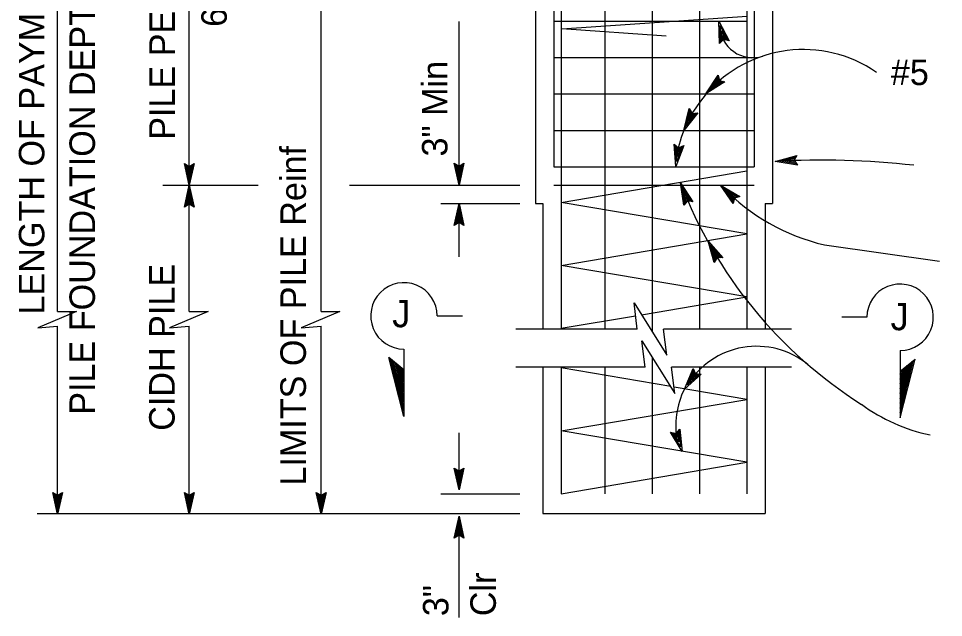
# Model space of a CAD drawing. Extents: x -894 to 866, y -476 to 714.
# Drawn here: x -485.5 to -231.7, y 105.9 to 270.2 of the extents above; entities that cross this region are included whole.
import ezdxf

# ---------------------------------------------------------------- set-up
doc = ezdxf.new("R2010")
doc.units = 0
for name, color, linetype in [('22 Misc Cnst Det', 7, 'Continuous'), ('56 Stage 3 Anno', 7, 'Continuous'), ('57 Undefined', 7, 'Continuous'), ('60 Nongeo Data', 7, 'Continuous')]:
    doc.layers.add(name, color=color, linetype=linetype)

msp = doc.modelspace()

# ---------------------------------------------------------------- linework, layer by layer
at = {"layer": '22 Misc Cnst Det'}
for p, q in [((-370.65, 188.64), (-363.72, 188.64)), ((-252.74, 188.26), (-259.67, 188.26)), ((-379.76, 179.53), (-379.76, 161.08)), ((-243.64, 179.16), (-243.64, 160.71)), ((-379.76, 161.08), (-383.87, 177.19)), ((-379.76, 173.86), (-383.87, 177.19)), ((-379.76, 162.41), (-383.44, 176.84)), ((-379.76, 163.73), (-383.02, 176.5)), ((-379.76, 165.06), (-382.59, 176.15)), ((-379.76, 166.38), (-382.16, 175.81)), ((-379.76, 167.7), (-381.74, 175.47)), ((-379.76, 169.03), (-381.31, 175.12)), ((-243.64, 160.71), (-239.53, 176.81)), ((-243.64, 173.49), (-239.53, 176.81)), ((-243.64, 162.03), (-239.95, 176.47)), ((-243.64, 163.35), (-240.38, 176.12)), ((-243.64, 164.68), (-240.81, 175.78)), ((-243.64, 166), (-241.23, 175.43)), ((-379.76, 170.35), (-380.89, 174.78)), ((-379.76, 171.68), (-380.46, 174.43)), ((-379.76, 173), (-380.04, 174.09)), ((-243.64, 167.33), (-241.66, 175.09)), ((-243.64, 168.65), (-242.08, 174.74)), ((-243.64, 169.98), (-242.51, 174.4)), ((-243.64, 171.3), (-242.93, 174.06)), ((-243.64, 172.63), (-243.36, 173.71))]:
    msp.add_line(p, q, dxfattribs=at)
for centre, start, end in [((-379.76, 188.64), 359.9995, 270), ((-243.64, 188.26), 270, 180.0005)]:
    msp.add_arc(centre, 9.11, start, end, dxfattribs=at)
at = {"layer": '56 Stage 3 Anno'}
for p, q in [((-474.78, 189.8), (-474.78, 339.49)), ((-438.65, 189.8), (-438.65, 339.49)), ((-402.48, 189.8), (-402.48, 279.49)), ((-364.65, 224.49), (-364.65, 269.38)), ((-293.17, 263.35), (-293.38, 269.49)), ((-293.38, 269.49), (-293.38, 269.49)), ((-293.38, 269.49), (-290.58, 264.02)), ((-292.88, 263.65), (-293.03, 268.16)), ((-293.03, 268.15), (-290.99, 264.16)), ((-292.59, 263.97), (-292.69, 266.82)), ((-292.69, 266.82), (-291.37, 264.24)), ((-292.07, 264.46), (-293.17, 263.35)), ((-292.3, 264.22), (-292.34, 265.48)), ((-292.34, 265.48), (-291.78, 264.38)), ((-290.58, 264.02), (-292.07, 264.46)), ((-290.58, 264.02), (-290.58, 264.02)), ((-293.17, 263.35), (-293.17, 263.35)), ((-296.9, 249.48), (-293.6, 254.66)), ((-295.92, 250.47), (-293.51, 254.24)), ((-294.95, 251.43), (-293.39, 253.87)), ((-293.6, 254.66), (-293.6, 254.66)), ((-293.6, 254.66), (-293.23, 253.16)), ((-291.71, 252.78), (-296.9, 249.48)), ((-292.12, 252.88), (-295.92, 250.45)), ((-292.54, 252.97), (-294.95, 251.43)), ((-293.97, 252.41), (-293.31, 253.45)), ((-292.91, 253.09), (-293.97, 252.41)), ((-293.23, 253.16), (-291.71, 252.78)), ((-291.71, 252.78), (-291.71, 252.78)), ((-296.9, 249.48), (-296.9, 249.48)), ((-302.94, 239.48), (-301.52, 245.46)), ((-299.12, 244.29), (-302.94, 239.48)), ((-302.34, 240.73), (-301.3, 245.09)), ((-299.53, 244.25), (-302.34, 240.72)), ((-301.73, 241.96), (-301.07, 244.78)), ((-299.96, 244.2), (-301.73, 241.96)), ((-301.52, 245.46), (-301.52, 245.46)), ((-301.52, 245.46), (-300.67, 244.16)), ((-301.13, 243.2), (-300.84, 244.41)), ((-300.35, 244.19), (-301.13, 243.2)), ((-300.67, 244.16), (-299.12, 244.29)), ((-299.12, 244.29), (-299.12, 244.29)), ((-302.94, 239.48), (-302.94, 239.48)), ((-305.18, 229.61), (-305.61, 235.74)), ((-305.61, 235.74), (-305.61, 235.74)), ((-305.61, 235.74), (-304.42, 234.75)), ((-304.98, 230.98), (-305.29, 235.45)), ((-302.97, 235.35), (-305.18, 229.61)), ((-304.77, 232.34), (-304.98, 235.23)), ((-303.36, 235.18), (-304.98, 230.97)), ((-303.75, 235.01), (-304.77, 232.34)), ((-304.57, 233.71), (-304.65, 234.94)), ((-304.12, 234.88), (-304.57, 233.71)), ((-304.42, 234.75), (-302.97, 235.35)), ((-302.97, 235.35), (-302.97, 235.35)), ((-277.89, 230.99), (-271.98, 232.66)), ((-271.82, 230), (-277.89, 230.99)), ((-277.89, 230.99), (-277.89, 230.99)), ((-272.06, 230.34), (-276.51, 231.07)), ((-276.5, 231.08), (-272.19, 232.29)), ((-275.13, 231.15), (-272.35, 231.94)), ((-272.31, 230.69), (-275.13, 231.15)), ((-273.75, 231.23), (-272.56, 231.56)), ((-272.51, 231.02), (-273.75, 231.23)), ((-271.98, 232.66), (-272.7, 231.29)), ((-272.7, 231.29), (-271.82, 230)), ((-271.98, 232.66), (-271.98, 232.66)), ((-438.65, 224.44), (-439.98, 230.44)), ((-439.98, 230.44), (-439.98, 230.44)), ((-439.98, 230.44), (-438.65, 229.64)), ((-438.66, 225.83), (-439.62, 230.2)), ((-438.65, 227.2), (-439.28, 230.03)), ((-438.65, 228.58), (-438.92, 229.79)), ((-438.65, 229.64), (-437.31, 230.44)), ((-437.31, 230.44), (-438.65, 224.44)), ((-437.67, 230.22), (-438.65, 225.82)), ((-438.03, 229.99), (-438.65, 227.2)), ((-438.37, 229.81), (-438.65, 228.58)), ((-437.31, 230.44), (-437.31, 230.44)), ((-364.65, 224.49), (-365.98, 230.49)), ((-365.98, 230.49), (-365.98, 230.49)), ((-365.98, 230.49), (-364.65, 229.69)), ((-364.65, 225.88), (-365.62, 230.26)), ((-364.64, 227.26), (-365.27, 230.08)), ((-364.64, 228.64), (-364.91, 229.85)), ((-364.65, 229.69), (-363.31, 230.49)), ((-363.31, 230.49), (-364.65, 224.49)), ((-363.66, 230.28), (-364.65, 225.87)), ((-364.02, 230.04), (-364.64, 227.26)), ((-364.37, 229.87), (-364.64, 228.64)), ((-363.31, 230.49), (-363.31, 230.49)), ((-305.18, 229.61), (-305.18, 229.61)), ((-271.82, 230), (-271.82, 230)), ((-445.88, 224.49), (-419.73, 224.49)), ((-439.99, 218.49), (-438.65, 224.49)), ((-438.65, 224.49), (-438.65, 224.49)), ((-438.65, 224.49), (-437.32, 218.49)), ((-438.65, 224.44), (-438.65, 224.44)), ((-394.69, 224.49), (-347.96, 224.49)), ((-364.65, 224.49), (-364.65, 224.49)), ((-302.98, 218.99), (-303.87, 225.08)), ((-303.87, 225.08), (-303.87, 225.08)), ((-303.87, 225.08), (-300.49, 219.95)), ((-302.73, 219.32), (-303.38, 223.79)), ((-303.37, 223.78), (-300.91, 220.04)), ((-289.4, 219.43), (-292.88, 224.5)), ((-292.88, 224.5), (-292.88, 224.5)), ((-292.88, 224.5), (-287.59, 221.38)), ((-289.32, 219.84), (-291.87, 223.56)), ((-291.86, 223.55), (-288, 221.28)), ((-439.64, 218.7), (-438.65, 223.11)), ((-439.28, 218.94), (-438.65, 221.72)), ((-438.65, 223.1), (-437.68, 218.72)), ((-438.65, 221.72), (-438.03, 218.9)), ((-302.47, 219.67), (-302.89, 222.49)), ((-302.89, 222.49), (-301.29, 220.08)), ((-302.21, 219.96), (-302.39, 221.2)), ((-302.39, 221.2), (-301.71, 220.17)), ((-289.25, 220.26), (-290.86, 222.61)), ((-290.86, 222.61), (-288.37, 221.15)), ((-289.14, 220.63), (-289.85, 221.67)), ((-289.85, 221.67), (-288.78, 221.04)), ((-289.08, 220.95), (-289.4, 219.43)), ((-287.59, 221.38), (-289.08, 220.95)), ((-287.59, 221.38), (-287.59, 221.38)), ((-438.65, 219.29), (-439.99, 218.49)), ((-439.99, 218.49), (-439.99, 218.49)), ((-438.93, 219.11), (-438.66, 220.34)), ((-438.66, 220.34), (-438.39, 219.13)), ((-437.32, 218.49), (-438.65, 219.29)), ((-437.32, 218.49), (-437.32, 218.49)), ((-369.65, 219.49), (-347.96, 219.49)), ((-365.99, 213.42), (-364.65, 219.42)), ((-364.65, 204.86), (-364.65, 219.42)), ((-364.65, 219.42), (-364.65, 219.42)), ((-364.65, 219.42), (-363.32, 213.42)), ((-302.01, 220.22), (-302.98, 218.99)), ((-302.98, 218.99), (-302.98, 218.99)), ((-300.49, 219.95), (-302.01, 220.22)), ((-300.49, 219.95), (-300.49, 219.95)), ((-289.4, 219.43), (-289.4, 219.43)), ((-365.63, 213.64), (-364.65, 218.04)), ((-365.27, 213.87), (-364.65, 216.66)), ((-364.65, 216.66), (-364.02, 213.83)), ((-364.64, 218.03), (-363.68, 213.66)), ((-364.65, 214.22), (-365.99, 213.42)), ((-365.99, 213.42), (-365.99, 213.42)), ((-364.92, 214.05), (-364.65, 215.28)), ((-364.65, 215.28), (-364.38, 214.07)), ((-363.32, 213.42), (-364.65, 214.22)), ((-363.32, 213.42), (-363.32, 213.42)), ((-294.61, 203.26), (-296.34, 209.16)), ((-296.34, 209.16), (-296.34, 209.16)), ((-296.34, 209.16), (-292.27, 204.55)), ((-264.39, 208.12), (-232.81, 203.62)), ((-294.4, 203.62), (-295.67, 207.95)), ((-295.66, 207.95), (-292.7, 204.58)), ((-294.2, 204), (-295.01, 206.74)), ((-295.01, 206.74), (-293.09, 204.57)), ((-293.83, 204.61), (-294.61, 203.26)), ((-294.61, 203.26), (-294.61, 203.26)), ((-293.98, 204.32), (-294.34, 205.53)), ((-294.34, 205.53), (-293.52, 204.6)), ((-292.27, 204.55), (-293.83, 204.61)), ((-292.27, 204.55), (-292.27, 204.55)), ((-474.78, 134.24), (-474.78, 185.79)), ((-438.65, 134.24), (-438.65, 185.79)), ((-402.48, 134.24), (-402.48, 185.79)), ((-302.81, 168.57), (-300.39, 174.22)), ((-298.22, 172.66), (-302.81, 168.57)), ((-298.64, 172.69), (-302.01, 169.69)), ((-302, 169.7), (-300.24, 173.82)), ((-301.2, 170.81), (-300.06, 173.47)), ((-299.07, 172.71), (-301.2, 170.81)), ((-300.39, 174.22), (-300.39, 174.22)), ((-300.39, 174.22), (-299.78, 172.79)), ((-300.39, 171.93), (-299.9, 173.07)), ((-299.45, 172.77), (-300.39, 171.93)), ((-299.78, 172.79), (-298.22, 172.66)), ((-298.22, 172.66), (-298.22, 172.66)), ((-302.81, 168.57), (-302.81, 168.57)), ((-305.08, 156.38), (-304.07, 157.57)), ((-304.07, 157.57), (-304.07, 157.57)), ((-304.07, 157.57), (-303.41, 151.46)), ((-364.65, 140.92), (-364.65, 156.59)), ((-303.41, 151.46), (-306.6, 156.72)), ((-306.6, 156.72), (-306.6, 156.72)), ((-306.6, 156.72), (-305.08, 156.38)), ((-303.86, 152.77), (-306.18, 156.61)), ((-304.3, 154.08), (-305.79, 156.55)), ((-304.74, 155.38), (-305.38, 156.44)), ((-304.87, 156.64), (-304.74, 155.38)), ((-304.6, 156.91), (-304.3, 154.08)), ((-304.33, 157.25), (-303.86, 152.76)), ((-303.41, 151.46), (-303.41, 151.46)), ((-364.65, 140.92), (-365.98, 146.92)), ((-365.98, 146.92), (-365.98, 146.92)), ((-365.98, 146.92), (-364.65, 146.12)), ((-364.65, 142.31), (-365.62, 146.68)), ((-364.65, 143.68), (-365.27, 146.51)), ((-364.64, 145.06), (-364.91, 146.27)), ((-364.65, 146.12), (-363.31, 146.92)), ((-363.31, 146.92), (-364.65, 140.92)), ((-363.66, 146.7), (-364.65, 142.3)), ((-364.02, 146.47), (-364.65, 143.68)), ((-364.37, 146.29), (-364.64, 145.06)), ((-363.31, 146.92), (-363.31, 146.92)), ((-474.78, 134.24), (-476.11, 140.24)), ((-476.11, 140.24), (-476.11, 140.24)), ((-476.11, 140.24), (-474.78, 139.44)), ((-474.78, 135.63), (-475.75, 140.01)), ((-474.78, 137.01), (-475.4, 139.83)), ((-474.78, 138.39), (-475.04, 139.6)), ((-474.78, 139.44), (-473.44, 140.24)), ((-473.44, 140.24), (-474.78, 134.24)), ((-473.8, 140.03), (-474.78, 135.62)), ((-474.15, 139.79), (-474.78, 137.01)), ((-474.5, 139.62), (-474.78, 138.39)), ((-473.44, 140.24), (-473.44, 140.24)), ((-438.65, 134.24), (-439.98, 140.24)), ((-439.98, 140.24), (-439.98, 140.24)), ((-439.98, 140.24), (-438.65, 139.44)), ((-438.65, 135.63), (-439.62, 140.01)), ((-438.65, 137.01), (-439.27, 139.83)), ((-438.65, 138.39), (-438.91, 139.6)), ((-438.65, 139.44), (-437.31, 140.24)), ((-437.31, 140.24), (-438.65, 134.24)), ((-437.67, 140.03), (-438.65, 135.62)), ((-438.02, 139.79), (-438.65, 137.01)), ((-438.37, 139.62), (-438.65, 138.39)), ((-437.31, 140.24), (-437.31, 140.24)), ((-402.48, 134.24), (-403.81, 140.24)), ((-403.81, 140.24), (-403.81, 140.24)), ((-403.81, 140.24), (-402.48, 139.44)), ((-402.49, 135.63), (-403.45, 140.01)), ((-402.48, 137.01), (-403.11, 139.83)), ((-402.48, 138.39), (-402.75, 139.6)), ((-402.48, 139.44), (-401.14, 140.24)), ((-401.14, 140.24), (-402.48, 134.24)), ((-401.5, 140.03), (-402.48, 135.62)), ((-401.86, 139.79), (-402.48, 137.01)), ((-402.2, 139.62), (-402.48, 138.39)), ((-401.14, 140.24), (-401.14, 140.24)), ((-369.65, 139.86), (-347.96, 139.86)), ((-364.65, 140.92), (-364.65, 140.92)), ((-480.38, 134.49), (-347.96, 134.49)), ((-474.78, 134.24), (-474.78, 134.24)), ((-438.65, 134.24), (-438.65, 134.24)), ((-402.48, 134.24), (-402.48, 134.24)), ((-365.99, 127.68), (-364.65, 133.68)), ((-365.63, 127.9), (-364.65, 132.3)), ((-364.65, 105.94), (-364.65, 133.68)), ((-364.65, 133.68), (-364.65, 133.68)), ((-364.65, 133.68), (-363.32, 127.68)), ((-364.64, 132.29), (-363.68, 127.91)), ((-365.27, 128.13), (-364.65, 130.92)), ((-364.93, 128.31), (-364.65, 129.54)), ((-364.65, 130.92), (-364.02, 128.09)), ((-364.65, 129.54), (-364.38, 128.33)), ((-364.65, 128.48), (-365.99, 127.68)), ((-365.99, 127.68), (-365.99, 127.68)), ((-363.32, 127.68), (-364.65, 128.48)), ((-363.32, 127.68), (-363.32, 127.68))]:
    msp.add_line(p, q, dxfattribs=at)
for points in [[(-474.78, 189.8), (-469.59, 189.8), (-480.21, 185.38), (-474.78, 185.79)], [(-438.65, 189.8), (-433.46, 189.8), (-444.08, 185.38), (-438.65, 185.79)], [(-402.48, 189.8), (-397.3, 189.8), (-407.92, 185.38), (-402.48, 185.79)]]:
    msp.add_lwpolyline(points, dxfattribs=at)
for centre, radius, start, end in [((-284.07, 268.45), 9.02, 180.9319, 288.1715), ((-270.2, 226.37), 35.29, 55.3112, 139.0587), ((-270.2, 226.37), 35.29, 139.0587, 158.1671), ((-270.2, 226.37), 35.29, 158.1671, 171.5408), ((-265.14, 8.88), 222.48, 83.484, 93.2861), ((-187.67, 269.48), 124.4, 200.9149, 237.6531), ((-251.64, 262.98), 56.33, 223.7109, 256.9225), ((-283.01, 157.97), 22.33, 50.8719, 148.5778), ((-282.86, 158.56), 22.33, 153.3856, 190.9804), ((-225.15, 204.2), 49.3, 233.8543, 257.9795)]:
    msp.add_arc(centre, radius, start, end, dxfattribs=at)
at = {"layer": '60 Nongeo Data'}
for p, q in [((-343.67, 339.49), (-343.67, 219.49)), ((-278.67, 339.49), (-278.67, 219.49)), ((-338.67, 334.49), (-338.67, 229.49)), ((-324.67, 334.49), (-324.67, 185.07)), ((-298.67, 334.49), (-298.67, 185.11)), ((-283.67, 334.49), (-283.67, 229.49)), ((-336.67, 279.49), (-336.67, 185.02)), ((-311.67, 279.49), (-311.67, 184.45)), ((-285.67, 279.49), (-285.67, 185.02)), ((-338.67, 269.49), (-285.67, 269.49)), ((-336.42, 267.31), (-285.58, 270.86)), ((-307.86, 265.32), (-336.42, 267.31)), ((-338.67, 259.49), (-283.67, 259.49)), ((-338.67, 249.49), (-283.67, 249.49)), ((-338.67, 239.49), (-283.67, 239.49)), ((-338.67, 229.49), (-283.67, 229.49)), ((-336.67, 219.74), (-285.67, 228.37)), ((-338.67, 224.49), (-283.67, 224.49)), ((-343.67, 219.49), (-341.67, 219.49)), ((-341.67, 219.49), (-341.67, 185.11)), ((-285.67, 211.11), (-336.67, 219.74)), ((-280.67, 219.49), (-278.67, 219.49)), ((-280.67, 219.49), (-280.67, 185.02)), ((-336.67, 202.48), (-285.67, 211.11)), ((-285.67, 193.85), (-336.67, 202.48)), ((-314.55, 188.97), (-285.67, 193.85)), ((-336.67, 185.23), (-316.27, 188.68)), ((-315.74, 185.04), (-349.07, 185.04)), ((-273.43, 185.04), (-308.54, 185.04)), ((-311.67, 177.31), (-311.67, 139.86)), ((-313.57, 174.6), (-349.07, 174.6)), ((-341.67, 174.57), (-341.67, 134.49)), ((-336.67, 174.6), (-336.67, 139.86)), ((-306.58, 169.29), (-336.67, 174.38)), ((-324.67, 174.6), (-324.67, 139.86)), ((-273.43, 174.6), (-306.37, 174.6)), ((-298.67, 174.57), (-298.67, 139.86)), ((-285.67, 174.57), (-285.67, 139.86)), ((-280.67, 174.6), (-280.67, 134.49)), ((-285.67, 165.75), (-305.64, 169.13)), ((-336.67, 157.12), (-285.67, 165.75)), ((-285.67, 148.49), (-336.67, 157.12)), ((-336.67, 139.86), (-285.67, 148.49)), ((-341.67, 134.49), (-280.67, 134.49))]:
    msp.add_line(p, q, dxfattribs=at)
for points in [[(-315.74, 185.04), (-316.64, 192.24), (-307.64, 177.84), (-308.54, 185.04)], [(-313.57, 174.6), (-314.47, 181.8), (-305.47, 167.4), (-306.37, 174.6)]]:
    msp.add_lwpolyline(points, dxfattribs=at)

# ---------------------------------------------------------------- texts
at = {"layer": '56 Stage 3 Anno'}
for p in [(-382.99, 185.52), (-246.27, 184.7)]:
    msp.add_text('J', height=7.5, dxfattribs=at).set_placement(p)
at = {"layer": '57 Undefined'}
for s, p in [('PILE PEDESTAL=', (-442.6, 236.93)), ('LENGTH OF PAYMENT=', (-478.4, 189.02)), ('6\'-6"', (-428.35, 267.88)), ('PILE FOUNDATION DEPTH', (-464.52, 161.53)), ('3" Min', (-367.82, 232.34)), ('LIMITS OF PILE Reinf', (-406.65, 142.1)), ('CIDH PILE', (-442.66, 157.13)), ('Clr', (-354.54, 106.3)), ('3"', (-367.54, 106.3))]:
    msp.add_text(s, height=7, rotation=90, dxfattribs=at).set_placement(p)
msp.add_text('#5   @ 6', height=7, dxfattribs=at).set_placement((-246.18, 251.93))

doc.saveas('drawing.dxf')
